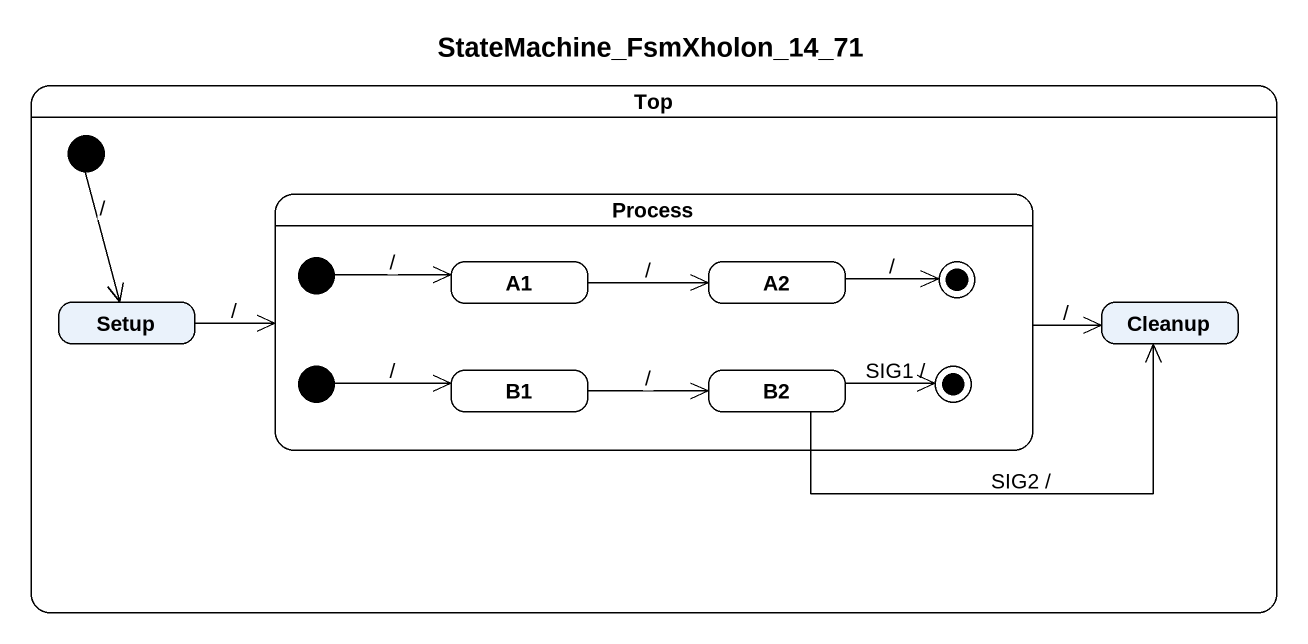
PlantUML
@startuml
title StateMachine_FsmXholon_14_71
hide empty description
state "Top" as Top_ #FFFFFF {
  state "Process" as Process_ {
    state initial2 <<start>>
    state A1 #FFFFFF
    state A2 #FFFFFF
    state final1 <<end>>
    state initial3 <<start>>
    state B1 #FFFFFF
    state B2 #FFFFFF
    state final2 <<end>>
  }
  state Setup
  state Cleanup
  [*] --> Setup : /
}
Process_ -right-> Cleanup : /
Setup -right-> Process_ : /
initial2 -right-> A1 : /
A1 -right-> A2 : /
A2 -right-> final1 : /
initial3 -right-> B1 : /
B1 -right-> B2 : /
B2 -right-> Cleanup : SIG2 /
B2 -right-> final2 : SIG1 /
@enduml
